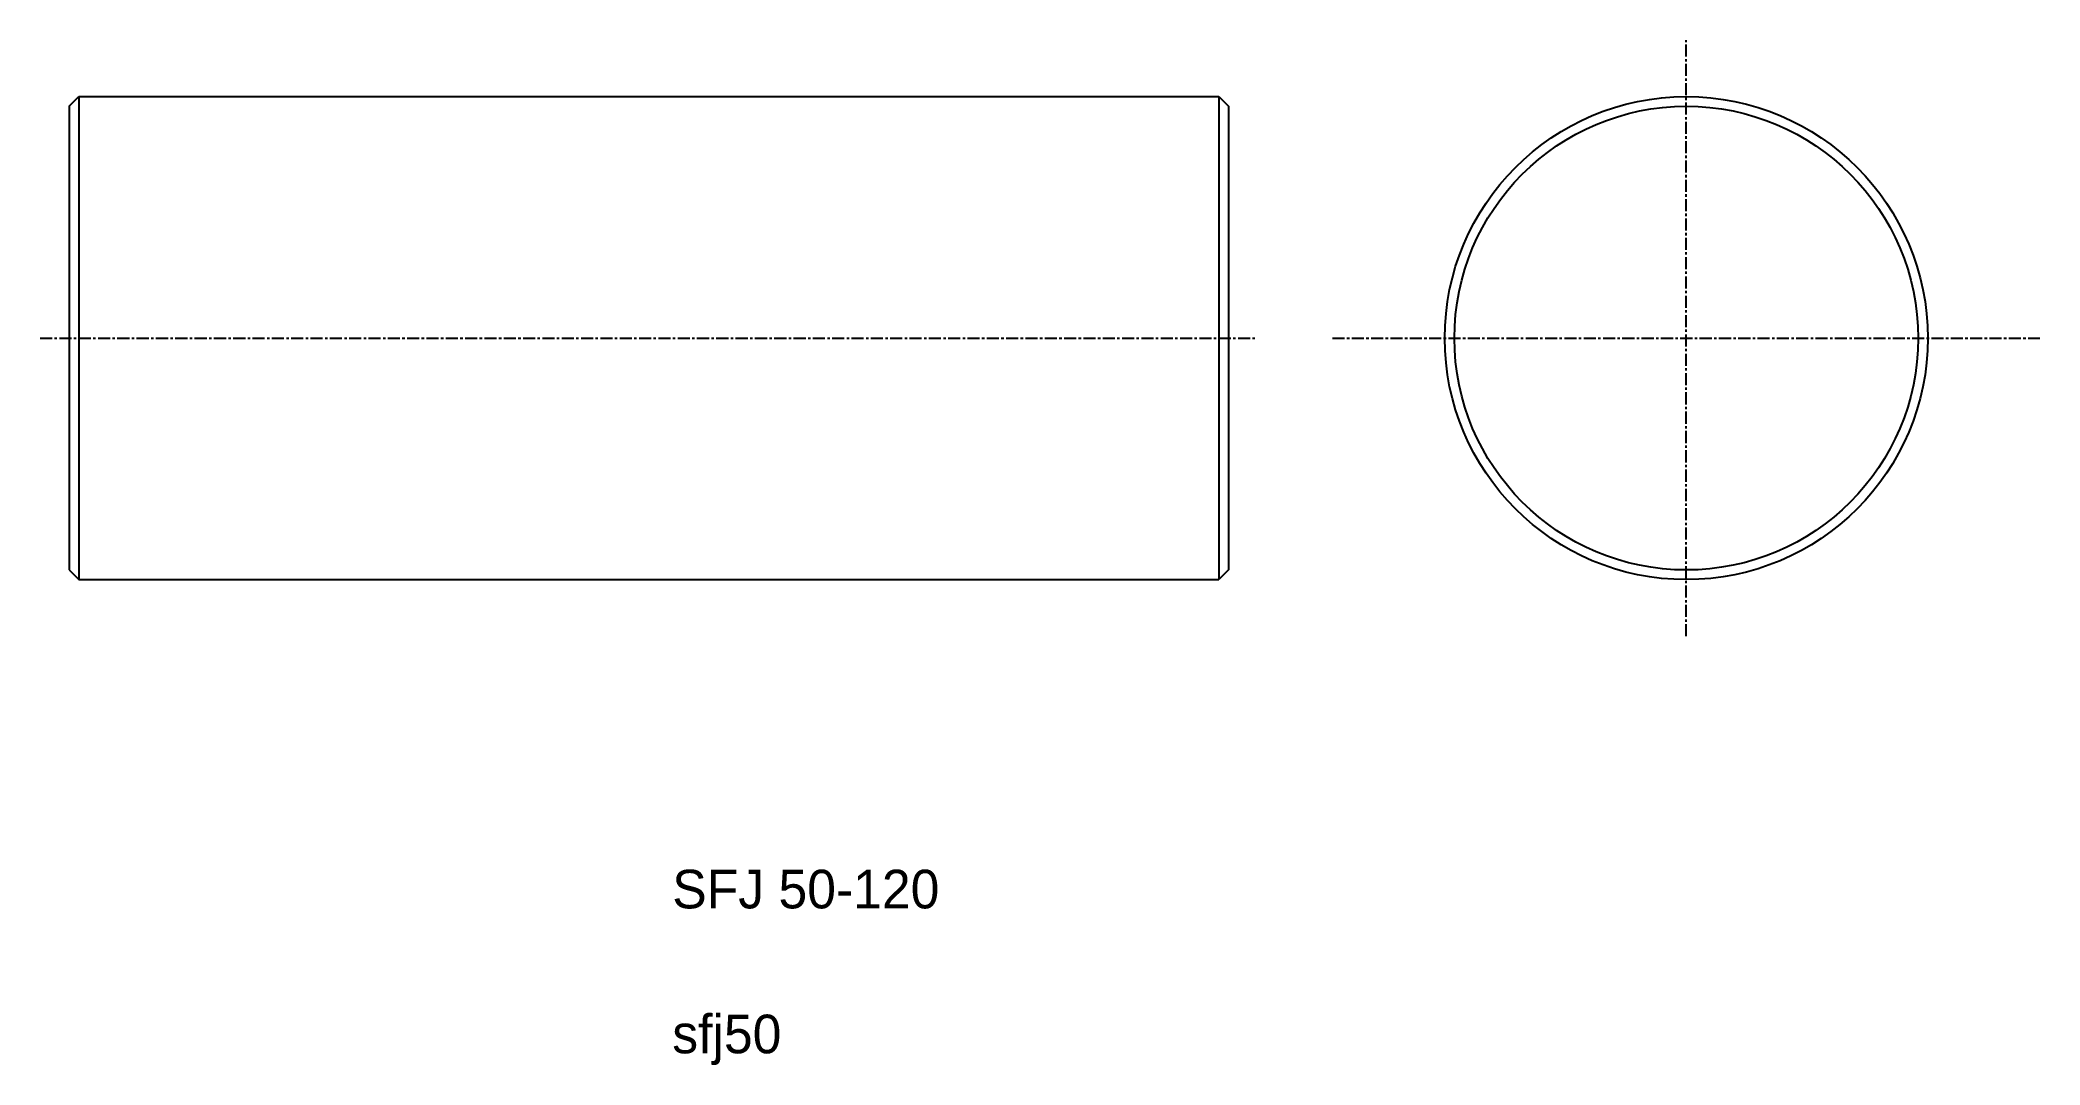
# Model space of a CAD drawing. Extents: x 64 to 271, y 69 to 175.
import ezdxf

# ---------------------------------------------------------------- set-up
doc = ezdxf.new("R2010")
doc.units = 0
doc.linetypes.add('CENTER', pattern=[2, 1.25, -0.25, 0.25, -0.25])
doc.layers.get('0').update_dxf_attribs({"linetype": 'CONTINUOUS'})
doc.layers.add('CENTER', color=1, linetype='CENTER')

msp = doc.modelspace()

# ---------------------------------------------------------------- linework, layer by layer
at = {"color": 7, "linetype": 'CONTINUOUS'}
for p, q in [((67.32, 167.82), (68.32, 168.82)), ((67.32, 167.82), (67.32, 119.82)), ((68.32, 168.82), (68.32, 118.82)), ((68.32, 168.82), (186.32, 168.82)), ((186.32, 168.82), (186.32, 118.82)), ((186.32, 168.82), (187.32, 167.82)), ((187.32, 167.82), (187.32, 119.82)), ((67.32, 119.82), (68.32, 118.82)), ((68.32, 118.82), (186.32, 118.82)), ((187.32, 119.82), (186.32, 118.82))]:
    msp.add_line(p, q, dxfattribs=at)
for p, q in [((97.82, 168.82), (97.82, 168.82)), ((127.32, 168.82), (127.32, 168.82))]:
    msp.add_line(p, q)
for radius in [25, 24]:
    msp.add_circle((234.72, 143.82), radius, dxfattribs=at)
at = {"layer": 'CENTER', "linetype": 'CENTER'}
for p, q in [((234.72, 112.96), (234.72, 174.68)), ((198.1, 143.82), (271.33, 143.82))]:
    msp.add_line(p, q, dxfattribs=at)
at = {"layer": 'CENTER', "color": 1, "linetype": 'CENTER'}
msp.add_line((64.32, 143.82), (190.32, 143.82), dxfattribs=at)

# ---------------------------------------------------------------- texts
at = {"color": 7, "linetype": 'CONTINUOUS'}
for s, p in [('SFJ 50-120', (129.76, 84.79)), ('sfj50', (129.76, 69.79))]:
    msp.add_text(s, height=4, dxfattribs=at).set_placement(p)

doc.saveas('drawing.dxf')
